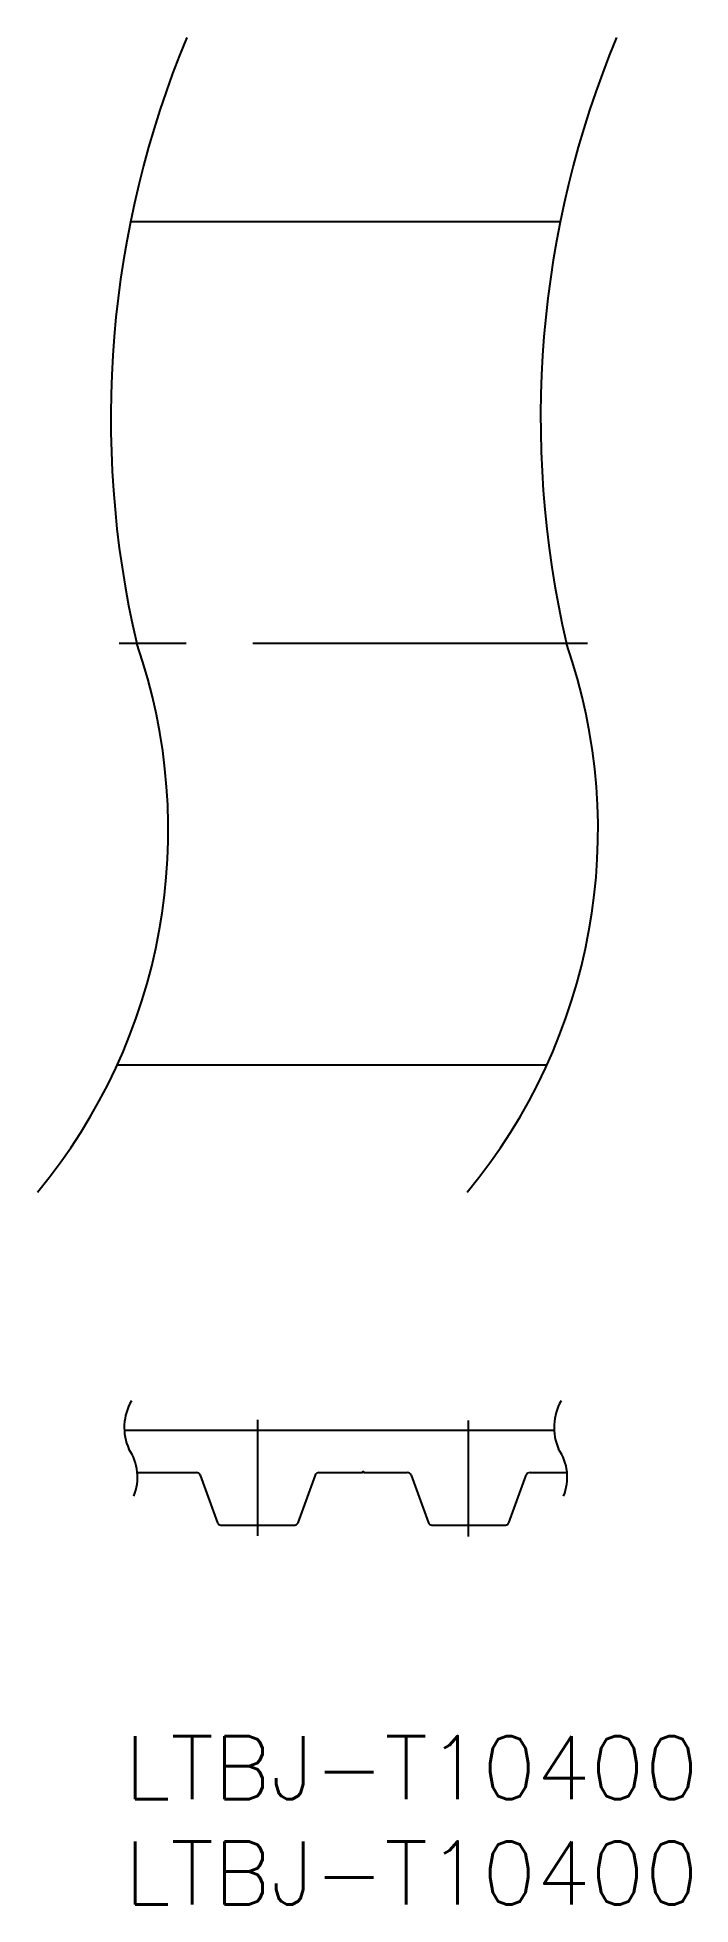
# Model space of a CAD drawing. Extents: x -4.1 to 26.9, y -8 to 80.6.
import ezdxf

# ---------------------------------------------------------------- set-up
doc = ezdxf.new("R2010")
doc.units = 0
doc.header["$LTSCALE"] = 0.5
doc.linetypes.add('CENTER', pattern=[50.8, 31.75, -6.35, 6.35, -6.35])
for name, color, linetype in [('MSM_CENTER', 1, 'CENTER'), ('MSM_CONTINUOUS', 7, 'CONTINUOUS'), ('MSM_NARROW', 5, 'CONTINUOUS'), ('MSM_PART_NUMBER', 7, 'CONTINUOUS')]:
    doc.layers.add(name, color=color, linetype=linetype)
doc.styles.get("Standard").update_dxf_attribs({"font": 'txt.shx', "height": 3, "bigfont": 'bigfont.shx'})

# ---------------------------------------------------------------- blocks, each defined once
blk = doc.blocks.new('*U9')
at = {"layer": 'MSM_PART_NUMBER'}
blk.add_text('LTBJ-T10400', height=3, dxfattribs=at).set_placement((0, -3))
blk = doc.blocks.new('*U10')
at = {"layer": 'MSM_PART_NUMBER'}
blk.add_text('LTBJ-T10400', height=3, dxfattribs=at).set_placement((0, -8))

msp = doc.modelspace()

# ---------------------------------------------------------------- linework, layer by layer
at = {"layer": 'MSM_CENTER'}
for p, q in [((21.978, 51.831), (-0.414, 51.831)), ((6.335, 9.5), (6.335, 15)), ((16.335, 9.461), (16.335, 14.961))]:
    msp.add_line(p, q, dxfattribs=at)
at = {"layer": 'MSM_CONTINUOUS'}
for p, q in [((20.683, 71.831), (0.291, 71.831)), ((20.053, 31.831), (-0.339, 31.831)), ((20.392, 14.5), (0, 14.5)), ((0.617, 12.5), (3.418, 12.5)), ((9.251, 12.5), (11.285, 12.5)), ((11.355, 12.53), (11.315, 12.53)), ((11.385, 12.5), (13.418, 12.5)), ((19.251, 12.5), (21.009, 12.5)), ((3.606, 12.368), (4.426, 10.117)), ((8.244, 10.117), (9.064, 12.368)), ((13.606, 12.368), (14.426, 10.117)), ((18.244, 10.117), (19.064, 12.368)), ((4.585, 10), (8.085, 10)), ((14.585, 10), (18.085, 10))]:
    msp.add_line(p, q, dxfattribs=at)
for centre, radius, start, end in [((3.418, 12.3), 0.2, 20, 90), ((9.251, 12.3), 0.2, 90, 160), ((11.285, 12.52), 0.02, 270, 0), ((11.315, 12.52), 0.01, 90, 180), ((11.355, 12.52), 0.01, 0, 90), ((11.385, 12.52), 0.02, 180, 270), ((13.418, 12.3), 0.2, 20, 90), ((19.251, 12.3), 0.2, 90, 160), ((4.63, 10.229), 0.233, 208.74016, 258.76554), ((8.039, 10.229), 0.233, 281.23446, 331.25984), ((14.63, 10.229), 0.233, 208.74016, 258.76554), ((18.039, 10.229), 0.233, 281.23446, 331.25984)]:
    msp.add_arc(centre, radius, start, end, dxfattribs=at)
at = {"layer": 'MSM_NARROW'}
for centre, radius, start, end in [((46.482, 62.511), 47.122, 157.44639, 193.09918), ((66.874, 62.511), 47.122, 157.44639, 193.09918), ((-24.779, 42.983), 26.865, 320.24282, 19.22947), ((-4.388, 42.983), 26.865, 320.24282, 19.22947), ((2.507, 14.64), 2.51, 149.85224, 204.2003), ((22.898, 14.64), 2.51, 149.85224, 204.2003), ((-1.756, 12.272), 2.384, 338.02542, 34.15163), ((18.635, 12.272), 2.384, 338.02542, 34.15163)]:
    msp.add_arc(centre, radius, start, end, dxfattribs=at)

# ---------------------------------------------------------------- block references
at = {"layer": 'MSM_CONTINUOUS'}
for name in ['*U9', '*U10']:
    msp.add_blockref(name, (0, 0), dxfattribs=at)

doc.saveas('drawing.dxf')
